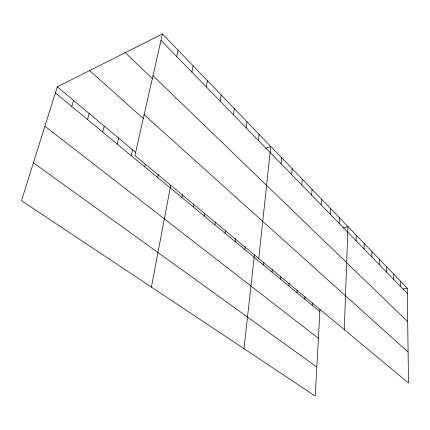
<?xml version="1.0" encoding="UTF-8"?>
<svg xmlns="http://www.w3.org/2000/svg" width="430" height="430" viewBox="0 0 430 430"><rect width="100%" height="100%" fill="white"/><g stroke="black" fill="none" stroke-linecap="round" stroke-linejoin="round"><path stroke-width="0.64" d="M386.677 272.201L386.694 266.847M379.373 264.692L379.421 259.295M371.837 256.957L371.923 251.502M364.065 248.97L364.183 243.466M356.04 240.725L356.196 235.172M344.285 329.627L347.951 226.605L342.898 227.981M339.184 223.412L339.426 217.752M330.321 214.312L330.611 208.604M319.995 309.197L315.212 396.051L21.5 200.697L57.292 86.838L162.438 33.948L407.253 288.197L408.5 383.017L134.896 155.542L162.438 33.948M321.156 204.895L321.495 199.133M312.433 305.52L312.588 303.032M311.669 195.15L312.062 189.334M304.805 299.21L304.972 296.7M296.958 292.717L297.146 290.185M301.838 185.056L302.29 179.186M288.885 286.041L289.143 282.849M291.653 174.591L292.163 168.673M280.575 279.172L280.806 276.598M281.091 163.739L281.666 157.767M272.023 272.099L272.271 269.497M263.219 264.81L263.488 262.192M258.769 258.532L270.766 146.453L265.719 148.264M244.009 348.692L254.436 254.662M244.783 249.567L245.138 246.6M258.382 140.411L259.102 134.337M235.135 241.585L235.516 238.591M246.164 127.86L246.965 121.733M225.175 233.35L225.508 230.937M233.436 114.788L234.334 108.613M214.898 224.847L215.344 221.799M204.277 216.064L204.761 212.99M220.176 101.168L221.165 94.933M193.306 206.991L193.822 203.89M206.335 86.951L207.432 80.673M181.954 197.601L182.513 194.473M191.887 72.111L193.091 65.779M151.392 287.089L170.694 185.368M157.686 177.531L158.331 174.349M176.789 56.599L178.111 50.224M144.695 166.786L145.249 164.217M131.209 155.633L132.553 149.801M117.213 144.055L118.653 138.17M102.662 132.021L104.21 126.087M87.532 119.508L89.193 113.525M71.783 106.484L73.568 100.453M402.813 289.143L407.253 288.197M33.416 162.798L316.813 367.005M44.908 126.232L318.388 338.335M55.384 92.918L319.861 311.659M57.292 86.838L135.643 152.387M89.596 70.59L143.443 118.658M144.141 114.745L408.091 352.073M125.259 52.648L152.639 78.953M152.989 75.685L407.694 321.635M160.987 40.366L407.323 293.4M400.599 281.29L400.642 286.541M393.751 274.173L393.767 279.478"/></g></svg>
